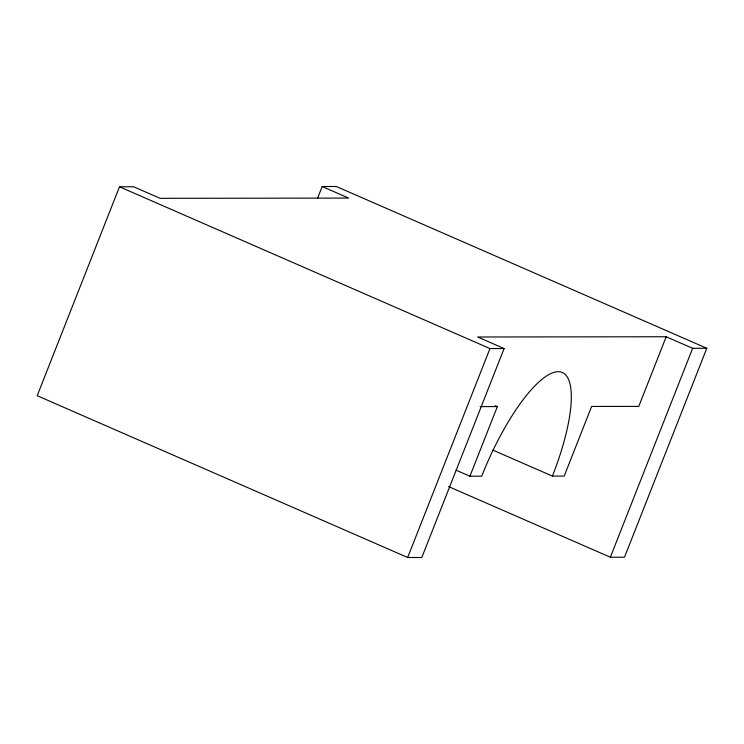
<?xml version="1.0" encoding="UTF-8"?>
<svg xmlns="http://www.w3.org/2000/svg" width="744" height="744" viewBox="0 0 744 744"><rect width="100%" height="100%" fill="white"/><g stroke="black" fill="none" stroke-linecap="round" stroke-linejoin="round"><path stroke-width="1.12" d="M317.521 198.369L322.189 186.521L348.657 198.081L160.1 198.323L133.641 186.772L119.496 186.791L37.2 395.715L407.666 557.498L421.811 557.479L504.106 348.555L477.648 336.995L666.196 336.753L692.655 348.304L706.8 348.285L624.504 557.21L610.359 557.228L448.548 486.567M407.666 557.498L489.961 348.573L504.106 348.555M456.109 470.189L469.92 476.216L497.355 406.577L495.225 405.647M666.196 336.753L638.761 406.391L591.629 406.457L564.194 476.095L552.411 476.104L492.937 450.139M610.359 557.228L692.655 348.304M322.189 186.521L336.334 186.502L706.8 348.285M480.103 406.596L497.355 406.577M469.92 476.216L481.703 476.197A113.097 32.643 -66.4 0 1 558.205 371.693A113.097 32.643 -66.4 0 1 552.411 476.104M119.496 186.791L489.961 348.573"/></g></svg>
